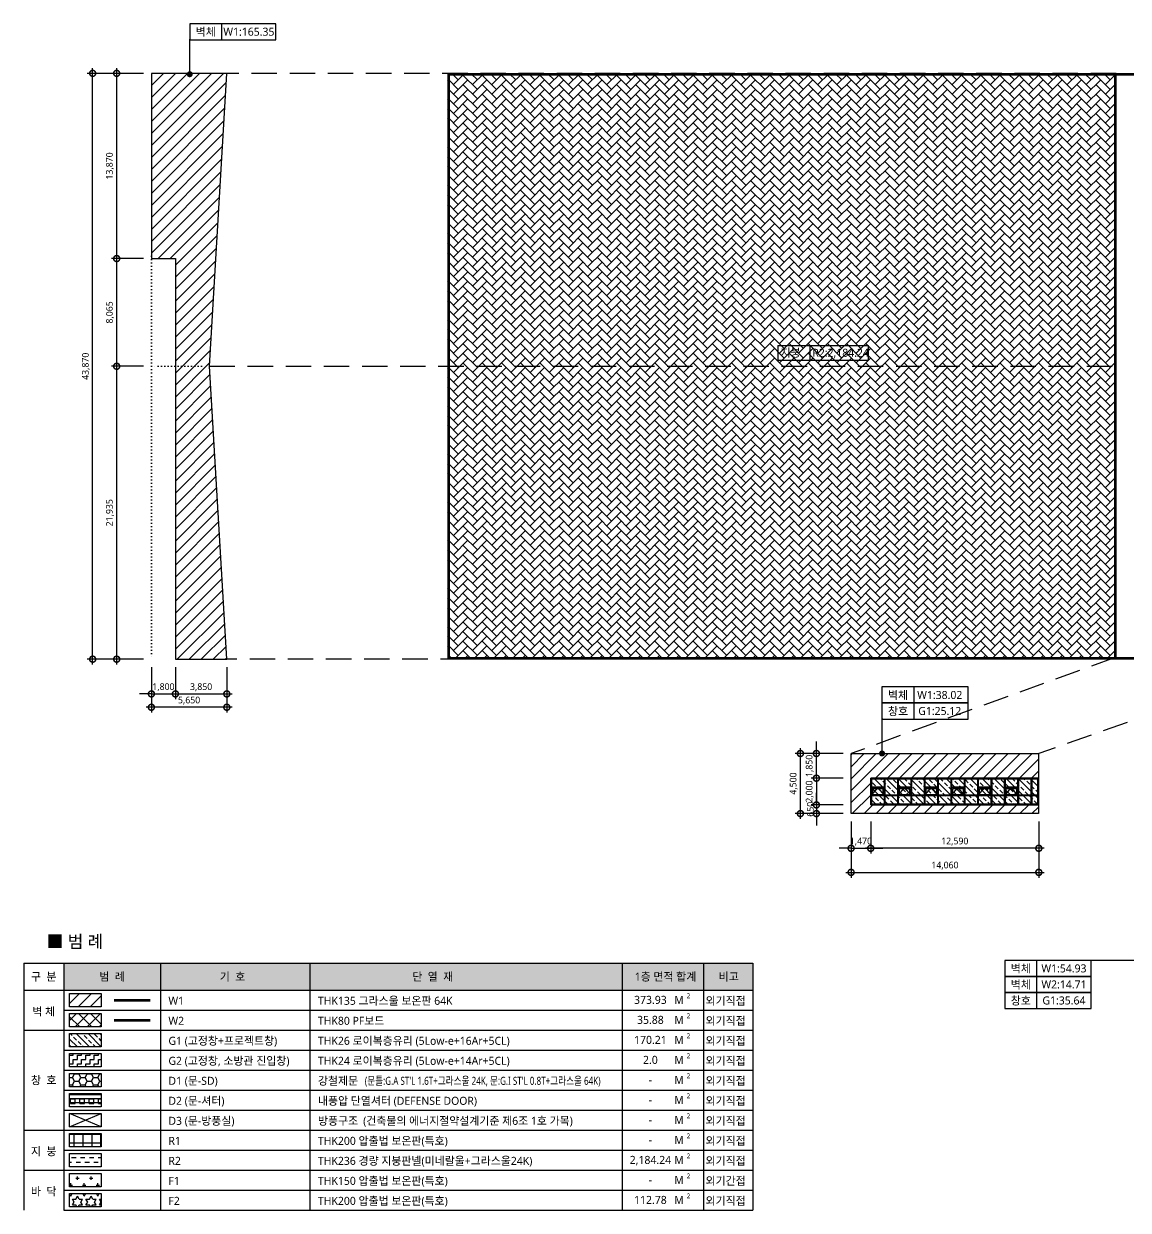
# Model space of a CAD drawing. Header units: millimetres. Extents: x 9300 to 665690, y 4200 to 114736.
# Drawn here: x 177500 to 260251, y 4200 to 93050 of the extents above; entities that cross this region are included whole.
import ezdxf
from ezdxf.enums import TextEntityAlignment as Align

# ---------------------------------------------------------------- set-up
doc = ezdxf.new("R2010")
doc.units = ezdxf.units.MM
doc.header["$LTSCALE"] = 200
for name, pattern in [('CEN-GAUN', [32.2, 30, -1, 0.2, -1]), ('DOT-GAUN', [1.25, 0, -1.25]), ('HIDDEN', [0.375, 0.25, -0.125]), ('HIDDEN2', [4.7625, 3.175, -1.5875]), ('PHANTOM2', [1.25, 0.625, -0.125, 0.125, -0.125, 0.125, -0.125]), ('XR-PLAN$0$DASHED2', [0.375, 0.25, -0.125])]:
    doc.linetypes.add(name, pattern=pattern)
doc.layers.get('DEFPOINTS').update_dxf_attribs({"color": 137})
for name, color, linetype in [('253', 253, 'Continuous'), ('CEN-ETC', 1, 'DOT-GAUN'), ('DIM-INT', 7, 'Continuous'), ('ELE4', 4, 'Continuous'), ('ETC-보조선', 7, 'Continuous'), ('HAT', 8, 'Continuous'), ('SYM-LEAD', 6, 'Continuous'), ('TABLE', 3, 'Continuous'), ('TABLE2', 6, 'Continuous'), ('TEXT', 3, 'Continuous'), ('TEXT-NOTE', 6, 'Continuous'), ('WIN', 6, 'Continuous'), ('WIN-OPEN-LINE', 1, 'CEN-GAUN'), ('방화구획(기존 가운건축 계획)', 243, 'Continuous')]:
    doc.layers.add(name, color=color, linetype=linetype)
doc.styles.add('$0$스타일1', font='malgun.ttf')
doc.styles.add('스타일1', font='malgun.ttf')
doc.dimstyles.new('CJA', dxfattribs={"dimscale": 300, "dimtxt": 2.7, "dimasz": 1, "dimexe": 2, "dimexo": 3, "dimgap": 1, "dimtad": 1, "dimdec": 0, "dimzin": 1, "dimdsep": 46, "dimlunit": 6, "dimtxsty": '$0$스타일1', "dimblk": 'CJDOT', "dimcen": 0.09, "dimdle": 1, "dimclrd": 256, "dimclre": 256, "dimclrt": 3, "dimadec": 0, "dimazin": 0, "dimtfac": 1, "dimtdec": 0, "dimtix": 1, "dimtmove": 2, "dimatfit": 3, "dimldrblk": 'CJDOT', "dimfxl": 1, "dimtolj": 1, "dimtzin": 1, "dimarcsym": 0})
doc.dimstyles.new('DIM-QD 1', dxfattribs={"dimtxt": 3, "dimasz": 1.5, "dimexe": 1, "dimexo": 0, "dimgap": 1, "dimtad": 1, "dimdec": 3, "dimdsep": 46, "dimlunit": 6, "dimtxsty": '$0$스타일1', "dimblk1": 'ARCHTICK', "dimblk2": 'ARCHTICK', "dimsah": 1, "dimcen": 0, "dimclrd": 256, "dimclre": 256, "dimclrt": 3, "dimazin": 2, "dimtfac": 1, "dimtdec": 3, "dimtix": 1, "dimtmove": 2, "dimatfit": 3, "dimldrblk": 'ARCHTICK', "dimfxl": 1, "dimtolj": 1, "dimtzin": 0, "dimarcsym": 0})

# ---------------------------------------------------------------- blocks, each defined once
blk = doc.blocks.new('_DotSmall')
at = {"color": 0, "linetype": 'ByBlock', "const_width": 0.5}
blk.add_lwpolyline([(-0.0625, 0, 1), (0.0625, 0, 1)], format="xyb", close=True, dxfattribs=at)
blk = doc.blocks.new('*D37')
at = {"layer": 'DEFPOINTS', "color": 0, "transparency": 16777216}
for p in [(236886, 33904), (239486, 34554), (239486, 33904)]:
    blk.add_point(p, dxfattribs=at)
at = {"layer": 'DIM-INT', "color": 7, "lineweight": -2, "transparency": 16777216}
for p, q in [((236886, 34554), (236886, 35454)), ((238886, 34554), (236486, 34554)), ((238886, 33904), (236486, 33904)), ((236886, 34554), (236886, 33904)), ((236886, 33904), (236886, 33004))]:
    blk.add_line(p, q, dxfattribs=at)
at = {"layer": 'DIM-INT', "color": 7, "lineweight": -2, "transparency": 16777216, "xscale": 900, "yscale": 900, "zscale": 900}
for p, rotation in [((236886, 34554), 270), ((236886, 33904), 90)]:
    blk.add_blockref('_DotSmall', p, dxfattribs=dict(at, rotation=rotation))
at = {"layer": 'DIM-INT', "color": 3, "transparency": 16777216, "insert": (236428, 34229), "char_height": 500, "attachment_point": 5, "rotation": 90, "style": '스타일1'}
blk.add_mtext('\\A1;650', dxfattribs=at)
blk = doc.blocks.new('CJDOT')
blk.add_line((-2, 0), (2, 0))
at = {"const_width": 0.5}
blk.add_lwpolyline([(-0.25, 0, 1), (0.25, 0, 1)], format="xyb", close=True, dxfattribs=at)
blk = doc.blocks.new('*D38')
at = {"layer": 'DEFPOINTS', "color": 0, "transparency": 16777216}
for p in [(239486, 33904), (253547, 33904), (253547, 29504)]:
    blk.add_point(p, dxfattribs=at)
at = {"layer": 'DIM-INT', "color": 7, "lineweight": -2, "transparency": 16777216}
for p, q in [((239486, 33304), (239486, 29104)), ((253547, 33304), (253547, 29104)), ((239086, 29504), (253947, 29504))]:
    blk.add_line(p, q, dxfattribs=at)
at = {"layer": 'DIM-INT', "color": 7, "lineweight": -2, "transparency": 16777216, "xscale": 900, "yscale": 900, "zscale": 900, "rotation": 180}
blk.add_blockref('_DotSmall', (239486, 29504), dxfattribs=at)
at = {"layer": 'DIM-INT', "color": 7, "lineweight": -2, "transparency": 16777216, "xscale": 900, "yscale": 900, "zscale": 900}
blk.add_blockref('_DotSmall', (253547, 29504), dxfattribs=at)
at = {"layer": 'DIM-INT', "color": 3, "transparency": 16777216, "insert": (246517, 30006), "char_height": 500, "attachment_point": 5, "style": '스타일1'}
blk.add_mtext('\\A1;14,060', dxfattribs=at)
blk = doc.blocks.new('*D39')
at = {"layer": 'DEFPOINTS', "color": 0, "transparency": 16777216}
for p in [(239486, 33904), (240956, 33904), (240956, 31304)]:
    blk.add_point(p, dxfattribs=at)
at = {"layer": 'DIM-INT', "color": 7, "lineweight": -2, "transparency": 16777216}
for p, q in [((239486, 33304), (239486, 30904)), ((240956, 33304), (240956, 30904)), ((239486, 31304), (238586, 31304)), ((239486, 31304), (240956, 31304)), ((240956, 31304), (241856, 31304))]:
    blk.add_line(p, q, dxfattribs=at)
at = {"layer": 'DIM-INT', "color": 7, "lineweight": -2, "transparency": 16777216, "xscale": 900, "yscale": 900, "zscale": 900}
blk.add_blockref('_DotSmall', (239486, 31304), dxfattribs=at)
at = {"layer": 'DIM-INT', "color": 7, "lineweight": -2, "transparency": 16777216, "xscale": 900, "yscale": 900, "zscale": 900, "rotation": 180}
blk.add_blockref('_DotSmall', (240956, 31304), dxfattribs=at)
at = {"layer": 'DIM-INT', "color": 3, "transparency": 16777216, "insert": (240221, 31806), "char_height": 500, "attachment_point": 5, "style": '스타일1'}
blk.add_mtext('\\A1;1,470', dxfattribs=at)
blk = doc.blocks.new('*D40')
at = {"layer": 'DEFPOINTS', "color": 0, "transparency": 16777216}
for p in [(240956, 33904), (253547, 33904), (240956, 31304)]:
    blk.add_point(p, dxfattribs=at)
at = {"layer": 'DIM-INT', "color": 7, "lineweight": -2, "transparency": 16777216}
for p, q in [((240956, 33304), (240956, 30904)), ((253547, 33304), (253547, 30904)), ((253947, 31304), (240556, 31304))]:
    blk.add_line(p, q, dxfattribs=at)
at = {"layer": 'DIM-INT', "color": 7, "lineweight": -2, "transparency": 16777216, "xscale": 900, "yscale": 900, "zscale": 900, "rotation": 180}
blk.add_blockref('_DotSmall', (240956, 31304), dxfattribs=at)
at = {"layer": 'DIM-INT', "color": 7, "lineweight": -2, "transparency": 16777216, "xscale": 900, "yscale": 900, "zscale": 900}
blk.add_blockref('_DotSmall', (253547, 31304), dxfattribs=at)
at = {"layer": 'DIM-INT', "color": 3, "transparency": 16777216, "insert": (247252, 31806), "char_height": 500, "attachment_point": 5, "style": '스타일1'}
blk.add_mtext('\\A1;12,590', dxfattribs=at)
blk = doc.blocks.new('_ARCHTICK')
at = {"color": 0, "linetype": 'ByBlock', "const_width": 0.15}
blk.add_lwpolyline([(-0.5, -0.5), (0.5, 0.5)], dxfattribs=at)
blk = doc.blocks.new('SECTION ROOM NAME')
at = {"layer": 'TEXT-NOTE', "color": 6}
for p, q in [((-261, 0), (1769, 0)), ((1769, 0), (1769, -600)), ((1769, -600), (-261, -600))]:
    blk.add_line(p, q, dxfattribs=at)
blk.add_lwpolyline([(-1461, 0), (-261, 0), (-261, -600), (-1461, -600)], close=True, dxfattribs=at)
at = {"layer": 'TEXT-NOTE', "color": 3, "style": '스타일1'}
for tag, p in [('101', (-908, -298)), ('실명', (754, -341))]:
    blk.add_attdef(tag, text='', height=300, dxfattribs=at).set_placement(p, align=Align.MIDDLE)
blk = doc.blocks.new('*D42')
at = {"layer": 'DEFPOINTS', "color": 0, "transparency": 16777216}
for p in [(182665, 89335), (187065, 89335), (187065, 45465)]:
    blk.add_point(p, dxfattribs=at)
at = {"layer": 'DIM-INT', "color": 7, "lineweight": -2, "transparency": 16777216}
for p, q in [((186465, 89335), (182265, 89335)), ((182665, 45065), (182665, 89735)), ((186465, 45465), (182265, 45465))]:
    blk.add_line(p, q, dxfattribs=at)
at = {"layer": 'DIM-INT', "color": 7, "lineweight": -2, "transparency": 16777216, "xscale": 900, "yscale": 900, "zscale": 900}
for p, rotation in [((182665, 89335), 90), ((182665, 45465), 270)]:
    blk.add_blockref('_DotSmall', p, dxfattribs=dict(at, rotation=rotation))
at = {"layer": 'DIM-INT', "color": 3, "transparency": 16777216, "insert": (182164, 67400), "char_height": 500, "attachment_point": 5, "rotation": 90, "style": '스타일1'}
blk.add_mtext('\\A1;43,870', dxfattribs=at)
blk = doc.blocks.new('*D43')
at = {"layer": 'DEFPOINTS', "color": 0, "transparency": 16777216}
for p in [(184465, 89335), (187065, 89335), (187065, 75465)]:
    blk.add_point(p, dxfattribs=at)
at = {"layer": 'DIM-INT', "color": 7, "lineweight": -2, "transparency": 16777216}
for p, q in [((186465, 89335), (184065, 89335)), ((184465, 75065), (184465, 89735)), ((186465, 75465), (184065, 75465))]:
    blk.add_line(p, q, dxfattribs=at)
at = {"layer": 'DIM-INT', "color": 7, "lineweight": -2, "transparency": 16777216, "xscale": 900, "yscale": 900, "zscale": 900}
for p, rotation in [((184465, 89335), 90), ((184465, 75465), 270)]:
    blk.add_blockref('_DotSmall', p, dxfattribs=dict(at, rotation=rotation))
at = {"layer": 'DIM-INT', "color": 3, "transparency": 16777216, "insert": (183963, 82400), "char_height": 500, "attachment_point": 5, "rotation": 90, "style": '스타일1'}
blk.add_mtext('\\A1;13,870', dxfattribs=at)
blk = doc.blocks.new('*D44')
at = {"layer": 'DEFPOINTS', "color": 0, "transparency": 16777216}
for p in [(184465, 67400), (187065, 67400), (187065, 45465)]:
    blk.add_point(p, dxfattribs=at)
at = {"layer": 'DIM-INT', "color": 7, "lineweight": -2, "transparency": 16777216}
for p, q in [((184465, 45065), (184465, 67800)), ((186465, 67400), (184065, 67400)), ((186465, 45465), (184065, 45465))]:
    blk.add_line(p, q, dxfattribs=at)
at = {"layer": 'DIM-INT', "color": 7, "lineweight": -2, "transparency": 16777216, "xscale": 900, "yscale": 900, "zscale": 900}
for p, rotation in [((184465, 67400), 90), ((184465, 45465), 270)]:
    blk.add_blockref('_DotSmall', p, dxfattribs=dict(at, rotation=rotation))
at = {"layer": 'DIM-INT', "color": 3, "transparency": 16777216, "insert": (183963, 56432), "char_height": 500, "attachment_point": 5, "rotation": 90, "style": '스타일1'}
blk.add_mtext('\\A1;21,935', dxfattribs=at)
blk = doc.blocks.new('*D45')
at = {"layer": 'DEFPOINTS', "color": 0, "transparency": 16777216}
for p in [(187065, 45465), (192715, 45465), (187065, 41865)]:
    blk.add_point(p, dxfattribs=at)
at = {"layer": 'DIM-INT', "color": 7, "lineweight": -2, "transparency": 16777216}
for p, q in [((187065, 44865), (187065, 41465)), ((192715, 44865), (192715, 41465)), ((193115, 41865), (186665, 41865))]:
    blk.add_line(p, q, dxfattribs=at)
at = {"layer": 'DIM-INT', "color": 7, "lineweight": -2, "transparency": 16777216, "xscale": 900, "yscale": 900, "zscale": 900, "rotation": 180}
blk.add_blockref('_DotSmall', (187065, 41865), dxfattribs=at)
at = {"layer": 'DIM-INT', "color": 7, "lineweight": -2, "transparency": 16777216, "xscale": 900, "yscale": 900, "zscale": 900}
blk.add_blockref('_DotSmall', (192715, 41865), dxfattribs=at)
at = {"layer": 'DIM-INT', "color": 3, "transparency": 16777216, "insert": (189890, 42365), "char_height": 500, "attachment_point": 5, "style": '스타일1'}
blk.add_mtext('\\A1;5,650', dxfattribs=at)
blk = doc.blocks.new('*D46')
at = {"layer": 'DEFPOINTS', "color": 0, "transparency": 16777216}
for p in [(188865, 45465), (192715, 45465), (192715, 42865)]:
    blk.add_point(p, dxfattribs=at)
at = {"layer": 'DIM-INT', "color": 7, "lineweight": -2, "transparency": 16777216}
for p, q in [((188865, 44865), (188865, 42465)), ((192715, 44865), (192715, 42465)), ((188465, 42865), (193115, 42865))]:
    blk.add_line(p, q, dxfattribs=at)
at = {"layer": 'DIM-INT', "color": 7, "lineweight": -2, "transparency": 16777216, "xscale": 900, "yscale": 900, "zscale": 900, "rotation": 180}
blk.add_blockref('_DotSmall', (188865, 42865), dxfattribs=at)
at = {"layer": 'DIM-INT', "color": 7, "lineweight": -2, "transparency": 16777216, "xscale": 900, "yscale": 900, "zscale": 900}
blk.add_blockref('_DotSmall', (192715, 42865), dxfattribs=at)
at = {"layer": 'DIM-INT', "color": 3, "transparency": 16777216, "insert": (190790, 43365), "char_height": 500, "attachment_point": 5, "style": '스타일1'}
blk.add_mtext('\\A1;3,850', dxfattribs=at)
blk = doc.blocks.new('*D47')
at = {"layer": 'DEFPOINTS', "color": 0, "transparency": 16777216}
for p in [(184465, 75465), (187065, 75465), (187065, 67400)]:
    blk.add_point(p, dxfattribs=at)
at = {"layer": 'DIM-INT', "color": 7, "lineweight": -2, "transparency": 16777216}
for p, q in [((184465, 67000), (184465, 75865)), ((186465, 75465), (184065, 75465)), ((186465, 67400), (184065, 67400))]:
    blk.add_line(p, q, dxfattribs=at)
at = {"layer": 'DIM-INT', "color": 7, "lineweight": -2, "transparency": 16777216, "xscale": 900, "yscale": 900, "zscale": 900}
for p, rotation in [((184465, 75465), 90), ((184465, 67400), 270)]:
    blk.add_blockref('_DotSmall', p, dxfattribs=dict(at, rotation=rotation))
at = {"layer": 'DIM-INT', "color": 3, "transparency": 16777216, "insert": (183964, 71432), "char_height": 500, "attachment_point": 5, "rotation": 90, "style": '스타일1'}
blk.add_mtext('\\A1;8,065', dxfattribs=at)
blk = doc.blocks.new('*D48')
at = {"layer": 'DEFPOINTS', "color": 0, "transparency": 16777216}
for p in [(187065, 45465), (188865, 45465), (188865, 42865)]:
    blk.add_point(p, dxfattribs=at)
at = {"layer": 'DIM-INT', "color": 7, "lineweight": -2, "transparency": 16777216}
for p, q in [((187065, 44865), (187065, 42465)), ((188865, 44865), (188865, 42465)), ((187065, 42865), (186165, 42865)), ((187065, 42865), (188865, 42865)), ((188865, 42865), (189765, 42865))]:
    blk.add_line(p, q, dxfattribs=at)
at = {"layer": 'DIM-INT', "color": 7, "lineweight": -2, "transparency": 16777216, "xscale": 900, "yscale": 900, "zscale": 900}
blk.add_blockref('_DotSmall', (187065, 42865), dxfattribs=at)
at = {"layer": 'DIM-INT', "color": 7, "lineweight": -2, "transparency": 16777216, "xscale": 900, "yscale": 900, "zscale": 900, "rotation": 180}
blk.add_blockref('_DotSmall', (188865, 42865), dxfattribs=at)
at = {"layer": 'DIM-INT', "color": 3, "transparency": 16777216, "insert": (187965, 43367), "char_height": 500, "attachment_point": 5, "style": '스타일1'}
blk.add_mtext('\\A1;1,800', dxfattribs=at)
blk = doc.blocks.new('에너지3')
at = {"layer": 'TEXT-NOTE', "color": 6}
for p, q in [((-5100, 0), (5100, 0)), ((-5100, 0), (-5100, -1650)), ((-1500, 0), (-1500, -1650)), ((5100, -1650), (5100, 0)), ((-5100, -1650), (5100, -1650))]:
    blk.add_line(p, q, dxfattribs=at)
at = {"layer": 'TEXT-NOTE', "color": 3, "style": '스타일1'}
for tag, p in [('바닥', (-4800, -824)), ('F1:', (-1221, -824)), ('000.00', (1147, -824))]:
    blk.add_attdef(tag, text='', height=900, dxfattribs=at).set_placement(p, align=Align.MIDDLE_LEFT)
blk = doc.blocks.new('*D62')
at = {"layer": 'DEFPOINTS', "color": 0, "transparency": 16777216}
for p in [(239486, 36554), (236886, 34554), (239486, 34554)]:
    blk.add_point(p, dxfattribs=at)
at = {"layer": 'DIM-INT', "color": 7, "lineweight": -2, "transparency": 16777216}
for p, q in [((236886, 36554), (236886, 37454)), ((238886, 36554), (236486, 36554)), ((236886, 36554), (236886, 34554)), ((238886, 34554), (236486, 34554)), ((236886, 34554), (236886, 33654))]:
    blk.add_line(p, q, dxfattribs=at)
at = {"layer": 'DIM-INT', "color": 7, "lineweight": -2, "transparency": 16777216, "xscale": 900, "yscale": 900, "zscale": 900}
for p, rotation in [((236886, 36554), 270), ((236886, 34554), 90)]:
    blk.add_blockref('_DotSmall', p, dxfattribs=dict(at, rotation=rotation))
at = {"layer": 'DIM-INT', "color": 3, "transparency": 16777216, "insert": (236386, 35554), "char_height": 500, "attachment_point": 5, "rotation": 90, "style": '스타일1'}
blk.add_mtext('\\A1;2,000', dxfattribs=at)
blk = doc.blocks.new('범례')
at = {"layer": '253'}
blk.add_hatch(color=256, dxfattribs=at).paths.add_polyline_path([(2996, 18502), (2996, 16480), (54629, 16480), (54629, 18502)])
at = {"layer": 'HAT'}
h = blk.add_hatch(dxfattribs=at)
h.set_pattern_fill('ANSI31', color=251, scale=200)
h.set_pattern_definition([(45, (-32651.7, -23269.1), (-449.013, 449.013), [])])
h.paths.add_polyline_path([(5801, 16230), (5801, 15232), (3437, 15232), (3437, 16230)])
h = blk.add_hatch(dxfattribs=at)
h.set_pattern_fill('ANSI37', color=251, scale=200)
h.set_pattern_definition([(45, (-9300, -5698.2), (-449.013, 449.013), []), (135, (-9300, -5698.2), (-449.013, -449.013), [])])
h.paths.add_polyline_path([(5801, 14732), (5801, 13733), (3437, 13733), (3437, 14732)])
h = blk.add_hatch(dxfattribs=at)
h.set_pattern_fill('BRASS,_O', color=256, scale=100, angle=135)
h.set_pattern_definition([(135, (63259.64, 58361.6), (-449.013, -449.013), []), (135, (63035.14, 58137.1), (-449.013, -449.013), [317.5, -158.75])])
h.paths.add_polyline_path([(5801, 13234), (5801, 12235), (3437, 12235), (3437, 13234)])
h = blk.add_hatch(dxfattribs=at)
h.set_pattern_fill('ZIGZAG', color=256, scale=100)
h.set_pattern_definition([(0, (-9300, -4200), (317.5, 317.5), [317.5, -317.5]), (90, (-8982.5, -4200), (-317.5, 317.5), [317.5, -317.5])])
h.paths.add_polyline_path([(5801, 11736), (5801, 10737), (3437, 10737), (3437, 11736)])
h = blk.add_hatch(dxfattribs=at)
h.set_pattern_fill('HONEY', color=256, scale=100, double=1)
h.set_pattern_definition([(0, (4619.4, 9738.2), (476.25, 274.963), [317.5, -635]), (120, (4619.4, 9738.2), (-476.25, 274.963), [317.5, -635]), (60, (4619.4, 9738.2), (6e-05, 549.926), [-635, 317.5])])
h.paths.add_polyline_path([(5801, 10238), (5801, 9239), (3437, 9239), (3437, 10238)])
h = blk.add_hatch(dxfattribs=at)
h.set_pattern_fill('_USER', color=256, scale=300, pattern_type=0)
h.set_pattern_definition([(0, (278183.82, -167739.34), (0, 300), [])])
h.paths.add_polyline_path([(5801, 8739), (5801, 7741), (3437, 7741), (3437, 8739)])
h = blk.add_hatch(dxfattribs=at)
h.set_pattern_fill('SQUARE', color=256, scale=110)
h.set_pattern_definition([(0, (255048.02, -119832.77), (0, 349.25), [349.25, -349.25]), (90, (255048.02, -119832.77), (-349.25, 2e-14), [349.25, -349.25])])
h.paths.add_polyline_path([(5801, 8739), (5801, 7741), (3437, 7741), (3437, 8739)])
h = blk.add_hatch(dxfattribs=at)
h.set_pattern_fill('_USER', color=256, scale=666.666667, double=1, pattern_type=0)
h.set_pattern_definition([(0, (4619.4, 5243.64), (0, 666.67), []), (90, (4619.4, 5243.64), (-666.67, 4e-14), [])])
h.paths.add_polyline_path([(5801, 5743), (5801, 4744), (3437, 4744), (3437, 5743)])
h = blk.add_hatch(dxfattribs=at)
h.set_pattern_fill('DASH', color=256, scale=2666.666667, double=1)
h.set_pattern_definition([(0, (6417.83, 4808.57), (333.333, 333.333), [333.333, -333.333])])
h.paths.add_polyline_path([(5801, 4245), (5801, 3246), (3437, 3246), (3437, 4245)])
h = blk.add_hatch(dxfattribs=at)
h.set_pattern_fill('CROSS,_O', color=256, scale=80)
h.set_pattern_definition([(0, (17316.5, -33532.8), (508, 508), [254, -762]), (90, (17443.5, -33659.8), (-508, 508), [254, -762])])
h.paths.add_polyline_path([(5801, 2747), (5801, 1748), (3437, 1748), (3437, 2747)])
h = blk.add_hatch(dxfattribs=at)
h.set_pattern_fill('STARS', color=256, scale=80)
h.set_pattern_definition([(0, (-177500, -4200), (0, 439.9409), [254, -254]), (60, (-177500, -4200), (-381, 219.9705), [254, -254]), (120, (-177373, -3980.03), (-381, -219.9705), [254, -254])])
h.paths.add_polyline_path([(5801, 1248), (5801, 250), (3437, 250), (3437, 1248)])
at = {"layer": 'ELE4', "color": 2, "ltscale": 1.2}
for points in [[(5801, 16230), (5801, 15232), (3437, 15232), (3437, 16230)], [(5801, 13234), (5801, 12235), (3437, 12235), (3437, 13234)], [(5801, 11736), (5801, 10737), (3437, 10737), (3437, 11736)], [(5801, 10238), (5801, 9239), (3437, 9239), (3437, 10238)], [(5801, 8739), (5801, 7741), (3437, 7741), (3437, 8739)], [(5801, 8739), (5801, 7741), (3437, 7741), (3437, 8739)], [(5801, 7241), (5801, 6242), (3437, 6242), (3437, 7241)], [(5801, 5743), (5801, 4744), (3437, 4744), (3437, 5743)], [(5801, 4245), (5801, 3246), (3437, 3246), (3437, 4245)]]:
    blk.add_lwpolyline(points, close=True, dxfattribs=at)
at = {"layer": 'ELE4', "color": 4, "ltscale": 1.2}
blk.add_lwpolyline([(5801, 14732), (5801, 13733), (3437, 13733), (3437, 14732)], close=True, dxfattribs=at)
at = {"layer": 'ELE4', "ltscale": 1.2}
for points in [[(5801, 2747), (5801, 1748), (3437, 1748), (3437, 2747)], [(5801, 1248), (5801, 250), (3437, 250), (3437, 1248)]]:
    blk.add_lwpolyline(points, close=True, dxfattribs=at)
at = {"layer": 'HAT', "color": 5}
for points in [[(3437, 6242), (5801, 7241)], [(5801, 6242), (3437, 7241)]]:
    blk.add_lwpolyline(points, dxfattribs=at)
at = {"layer": 'TABLE'}
for p, q in [((0, 18502), (0, 0)), ((0, 18502), (54629, 18502)), ((2996, 18502), (2996, 0)), ((10242, 18502), (10242, 0)), ((21444, 18502), (21444, 0)), ((44844, 18502), (44844, 0)), ((50938, 18502), (50938, 0)), ((54629, 18502), (54629, 0)), ((0, 16480), (54629, 16480)), ((0, 13484), (54629, 13484)), ((50938, 11011), (50938, 0)), ((0, 5993), (54629, 5993)), ((0, 2996), (54629, 2996))]:
    blk.add_line(p, q, dxfattribs=at)
at = {"layer": 'TABLE2'}
for p, q in [((2996, 14982), (54629, 14982)), ((2996, 11985), (54629, 11985)), ((2996, 10487), (54629, 10487)), ((2996, 8989), (54629, 8989)), ((2996, 7491), (54629, 7491)), ((2996, 5993), (49629, 5993)), ((2996, 4495), (54629, 4495)), ((2996, 1498), (54629, 1498)), ((2996, 0), (54629, 0))]:
    blk.add_line(p, q, dxfattribs=at)
at = {"layer": '방화구획(기존 가운건축 계획)', "color": 2, "linetype": 'PHANTOM2', "ltscale": 6, "const_width": 200}
blk.add_lwpolyline([(9480, 15731), (6758, 15731)], dxfattribs=at)
at = {"layer": '방화구획(기존 가운건축 계획)', "color": 4, "linetype": 'XR-PLAN$0$DASHED2', "ltscale": 6, "const_width": 200}
blk.add_lwpolyline([(9480, 14233), (6758, 14233)], dxfattribs=at)
at = {"layer": 'TEXT', "color": 3, "style": '스타일1'}
blk.add_text('■ 범 례', height=933.3, dxfattribs=at).set_placement((1706, 19658))
at = {"layer": 'TEXT', "style": '스타일1'}
for s, p in [('구  분', (1498, 17491)), ('범  례', (6619, 17491)), ('기  호', (15643, 17491)), ('단  열  재', (30644, 17491)), ('1층 면적 합계', (48081, 17491)), ('비고', (52820, 17491)), ('벽 체', (1498, 14880)), ('창  호', (1498, 9738)), ('지  붕', (1498, 4409)), ('바  닥', (1498, 1411))]:
    blk.add_text(s, height=599.3, dxfattribs=at).set_placement(p, align=Align.MIDDLE_CENTER)
for s, height, p in [('THK135 그라스울 보온판 64K', 599.27, (22044, 15387)), ('M', 600, (48739, 15449)), ('2', 360, (49665, 15879)), ('외기직접', 599.3, (51079, 15387)), ('W1', 599.3, (10842, 15387)), ('W2', 599.3, (10842, 13888)), ('THK80 PF보드', 599.3, (22044, 13888)), ('M', 600, (48739, 13951)), ('2', 360, (49665, 14381)), ('외기직접', 599.3, (51079, 13888)), ('G1 (고정창+프로젝트창)', 599.27, (10842, 12390)), ('THK26 로이복층유리 (5Low-e+16Ar+5CL)', 599.27, (22044, 12390)), ('M', 600, (48739, 12453)), ('M', 600, (48739, 12453)), ('2', 360, (49665, 12882)), ('2', 360, (49665, 12882)), ('외기직접', 599.3, (51079, 12390)), ('G2 (고정창, 소방관 진입창)', 599.27, (10842, 10892)), ('THK24 로이복층유리 (5Low-e+14Ar+5CL)', 599.27, (22044, 10892)), ('M', 600, (48739, 10954)), ('2', 360, (49665, 11384)), ('외기직접', 599.3, (51079, 10892)), ('D1 (문-SD)', 599.3, (10842, 9394)), ('강철제문', 599.3, (22044, 9394)), ('M', 600, (48739, 9456)), ('2', 360, (49665, 9886)), ('외기직접', 599.3, (51079, 9394)), ('D2 (문-셔터)', 599.3, (10842, 7896)), ('내풍압 단열셔터 (DEFENSE DOOR)', 599.27, (22044, 7896)), ('M', 600, (48739, 7958)), ('2', 360, (49665, 8388)), ('외기직접', 599.3, (51079, 7896)), ('2', 360, (49665, 6890)), ('D3 (문-방풍실)', 599.3, (10842, 6398)), ('방풍구조', 599.3, (22044, 6398)), ('(건축물의 에너지절약설계기준 제6조 1호 가목)', 599.27, (25428, 6398)), ('M', 600, (48739, 6460)), ('외기직접', 599.3, (51079, 6398)), ('R1', 599.3, (10842, 4899)), ('THK200 압출법 보온판(특호)', 599.27, (22044, 4899)), ('M', 600, (48739, 4962)), ('2', 360, (49665, 5391)), ('외기직접', 599.3, (51079, 4899)), ('R2', 599.3, (10842, 3401)), ('THK236 경량 지붕판넬(미네랄울+그라스울24K)', 599.27, (22044, 3401)), ('M', 600, (48739, 3464)), ('2', 360, (49665, 3893)), ('외기직접', 599.3, (51079, 3401)), ('2', 360, (49665, 2395)), ('F1', 599.3, (10842, 1903)), ('THK150 압출법 보온판(특호)', 599.27, (22044, 1903)), ('M', 600, (48739, 1965)), ('F2', 599.3, (10842, 405)), ('THK200 압출법 보온판(특호)', 599.27, (22044, 405)), ('M', 600, (48739, 467)), ('2', 360, (49665, 897)), ('외기직접', 599.3, (51079, 405))]:
    blk.add_text(s, height=height, dxfattribs=at).set_placement(p)
at = {"layer": 'TEXT', "style": '스타일1', "width": 0.77}
blk.add_text("(문틀:G.A ST'L 1.6T+그라스울 24K, 문:G.I ST'L 0.8T+그라스울 64K)", height=599.27, dxfattribs=at).set_placement((25555, 9394))
at = {"layer": 'TEXT', "color": 4, "style": '스타일1'}
blk.add_text('외기간접', height=599.3, dxfattribs=at).set_placement((51079, 1903))
blk = doc.blocks.new('win44')
at = {"layer": 'WIN', "color": 6}
for p, q in [((0, 0), (-12560, 0)), ((-12560, 0), (-12560, -2000)), ((-11530, 0), (-11530, -1970)), ((-30, -30), (-12530, -30)), ((-12530, -30), (-12530, -1970)), ((-11530, -700), (-12530, -700)), ((-10530, -30), (-10530, -1970)), ((-9530, -700), (-10530, -700)), ((-9530, -30), (-9530, -1970)), ((-8530, -30), (-8530, -1970)), ((-7530, -700), (-8530, -700)), ((-7530, -30), (-7530, -1970)), ((-6530, -30), (-6530, -1970)), ((-5530, -700), (-6530, -700)), ((-5530, -30), (-5530, -1970)), ((-4530, -30), (-4530, -1970)), ((-3530, -700), (-4530, -700)), ((-3530, -30), (-3530, -1970)), ((-2530, -30), (-2530, -1970)), ((-1530, -700), (-2530, -700)), ((-1530, -30), (-1530, -1970)), ((-530, -30), (-530, -1970)), ((-30, -30), (-30, -1970)), ((0, 0), (0, -2000)), ((-30, -1300), (-12530, -1300)), ((0, -2000), (-12560, -2000)), ((-30, -1970), (-12530, -1970))]:
    blk.add_line(p, q, dxfattribs=at)
at = {"layer": 'WIN', "color": 251, "linetype": 'HIDDEN'}
for p, q in [((-12500, -30), (-12500, -1970)), ((-11560, -60), (-12500, -60)), ((-11560, -670), (-12500, -670)), ((-11560, -730), (-12500, -730)), ((-11560, -30), (-11560, -1970)), ((-11500, -30), (-11500, -1970)), ((-10560, -60), (-11500, -60)), ((-10560, -30), (-10560, -1970)), ((-10500, -30), (-10500, -1970)), ((-9560, -60), (-10500, -60)), ((-9560, -670), (-10500, -670)), ((-9560, -730), (-10500, -730)), ((-9560, -30), (-9560, -1970)), ((-9500, -30), (-9500, -1970)), ((-8560, -60), (-9500, -60)), ((-8560, -30), (-8560, -1970)), ((-8500, -30), (-8500, -1970)), ((-7560, -60), (-8500, -60)), ((-7560, -670), (-8500, -670)), ((-7560, -730), (-8500, -730)), ((-7560, -30), (-7560, -1970)), ((-7500, -30), (-7500, -1970)), ((-6560, -60), (-7500, -60)), ((-6560, -30), (-6560, -1970)), ((-6500, -30), (-6500, -1970)), ((-5560, -60), (-6500, -60)), ((-5560, -670), (-6500, -670)), ((-5560, -730), (-6500, -730)), ((-5560, -30), (-5560, -1970)), ((-5500, -30), (-5500, -1970)), ((-4560, -60), (-5500, -60)), ((-4560, -30), (-4560, -1970)), ((-4500, -30), (-4500, -1970)), ((-3560, -60), (-4500, -60)), ((-3560, -670), (-4500, -670)), ((-3560, -730), (-4500, -730)), ((-3560, -30), (-3560, -1970)), ((-3500, -30), (-3500, -1970)), ((-2560, -60), (-3500, -60)), ((-2560, -30), (-2560, -1970)), ((-2500, -30), (-2500, -1970)), ((-1560, -60), (-2500, -60)), ((-1560, -670), (-2500, -670)), ((-1560, -730), (-2500, -730)), ((-1560, -30), (-1560, -1970)), ((-1500, -30), (-1500, -1970)), ((-560, -60), (-1500, -60)), ((-560, -30), (-560, -1970)), ((-500, -30), (-500, -1970)), ((-60, -60), (-500, -60)), ((-60, -30), (-60, -1970)), ((-11560, -1270), (-12500, -1270)), ((-11560, -1330), (-12500, -1330)), ((-10560, -1270), (-11500, -1270)), ((-10560, -1330), (-11500, -1330)), ((-9560, -1270), (-10500, -1270)), ((-9560, -1330), (-10500, -1330)), ((-8560, -1270), (-9500, -1270)), ((-8560, -1330), (-9500, -1330)), ((-7560, -1270), (-8500, -1270)), ((-7560, -1330), (-8500, -1330)), ((-6560, -1270), (-7500, -1270)), ((-6560, -1330), (-7500, -1330)), ((-5560, -1270), (-6500, -1270)), ((-5560, -1330), (-6500, -1330)), ((-4560, -1270), (-5500, -1270)), ((-4560, -1330), (-5500, -1330)), ((-3560, -1270), (-4500, -1270)), ((-3560, -1330), (-4500, -1330)), ((-2560, -1270), (-3500, -1270)), ((-2560, -1270), (-3500, -1270)), ((-2560, -1330), (-3500, -1330)), ((-2560, -1330), (-3500, -1330)), ((-1560, -1270), (-2500, -1270)), ((-1560, -1330), (-2500, -1330)), ((-560, -1270), (-1500, -1270)), ((-560, -1330), (-1500, -1330)), ((-60, -1270), (-500, -1270)), ((-60, -1330), (-500, -1330)), ((-11560, -1940), (-12500, -1940)), ((-10560, -1940), (-11500, -1940)), ((-9560, -1940), (-10500, -1940)), ((-8560, -1940), (-9500, -1940)), ((-7560, -1940), (-8500, -1940)), ((-6560, -1940), (-7500, -1940)), ((-5560, -1940), (-6500, -1940)), ((-4560, -1940), (-5500, -1940)), ((-3560, -1940), (-4500, -1940)), ((-2560, -1940), (-3500, -1940)), ((-1560, -1940), (-2500, -1940)), ((-560, -1940), (-1500, -1940)), ((-60, -1940), (-500, -1940))]:
    blk.add_line(p, q, dxfattribs=at)
for points in [[(-11620, -790), (-12440, -790), (-12440, -1210), (-11620, -1210)], [(-9620, -790), (-10440, -790), (-10440, -1210), (-9620, -1210)], [(-7620, -790), (-8440, -790), (-8440, -1210), (-7620, -1210)], [(-5620, -790), (-6440, -790), (-6440, -1210), (-5620, -1210)], [(-3620, -790), (-4440, -790), (-4440, -1210), (-3620, -1210)], [(-1620, -790), (-2440, -790), (-2440, -1210), (-1620, -1210)]]:
    blk.add_lwpolyline(points, close=True, dxfattribs=at)
at = {"layer": 'WIN-OPEN-LINE'}
for points in [[(-12500, -1270), (-12030, -730), (-11560, -1270)], [(-10500, -1270), (-10030, -730), (-9560, -1270)], [(-8500, -1270), (-8030, -730), (-7560, -1270)], [(-6500, -1270), (-6030, -730), (-5560, -1270)], [(-4500, -1270), (-4030, -730), (-3560, -1270)], [(-2500, -1270), (-2030, -730), (-1560, -1270)]]:
    blk.add_lwpolyline(points, dxfattribs=at)
blk = doc.blocks.new('*D104')
at = {"layer": 'DEFPOINTS', "color": 0, "transparency": 16777216}
for p in [(236886, 38404), (239486, 38404), (239486, 36554)]:
    blk.add_point(p, dxfattribs=at)
at = {"layer": 'DIM-INT', "color": 7, "lineweight": -2, "transparency": 16777216}
for p, q in [((236886, 38404), (236886, 39304)), ((238886, 38404), (236486, 38404)), ((236886, 36554), (236886, 38404)), ((238886, 36554), (236486, 36554)), ((236886, 36554), (236886, 35654))]:
    blk.add_line(p, q, dxfattribs=at)
at = {"layer": 'DIM-INT', "color": 7, "lineweight": -2, "transparency": 16777216, "xscale": 900, "yscale": 900, "zscale": 900}
for p, rotation in [((236886, 38404), 270), ((236886, 36554), 90)]:
    blk.add_blockref('_DotSmall', p, dxfattribs=dict(at, rotation=rotation))
at = {"layer": 'DIM-INT', "color": 3, "transparency": 16777216, "insert": (236385, 37479), "char_height": 500, "attachment_point": 5, "rotation": 90, "style": '스타일1'}
blk.add_mtext('\\A1;1,850', dxfattribs=at)
blk = doc.blocks.new('*D105')
at = {"layer": 'DEFPOINTS', "color": 0, "transparency": 16777216}
for p in [(235686, 38404), (239486, 38404), (239486, 33904)]:
    blk.add_point(p, dxfattribs=at)
at = {"layer": 'DIM-INT', "color": 7, "lineweight": -2, "transparency": 16777216}
for p, q in [((238886, 38404), (235286, 38404)), ((235686, 33504), (235686, 38804)), ((238886, 33904), (235286, 33904))]:
    blk.add_line(p, q, dxfattribs=at)
at = {"layer": 'DIM-INT', "color": 7, "lineweight": -2, "transparency": 16777216, "xscale": 900, "yscale": 900, "zscale": 900}
for p, rotation in [((235686, 38404), 90), ((235686, 33904), 270)]:
    blk.add_blockref('_DotSmall', p, dxfattribs=dict(at, rotation=rotation))
at = {"layer": 'DIM-INT', "color": 3, "transparency": 16777216, "insert": (235186, 36154), "char_height": 500, "attachment_point": 5, "rotation": 90, "style": '스타일1'}
blk.add_mtext('\\A1;4,500', dxfattribs=at)

msp = doc.modelspace()

# ---------------------------------------------------------------- hatches: boundary and pattern name
at = {"layer": 'HAT'}
h = msp.add_hatch(dxfattribs=at)
h.set_pattern_fill('ANSI31', color=251, scale=200)
h.set_pattern_definition([(45, (-25546.1, -89157.9), (-449.0128, 449.0128), [])])
h.paths.add_polyline_path([(192714.6, 89335), (187064.6, 89335), (187064.6, 75465), (188864.6, 75465), (188864.6, 45465), (192714.6, 45465), (191414.6, 67400)])
h = msp.add_hatch(dxfattribs=at)
h.set_pattern_fill('AR-HBONE', color=256, scale=5, double=1)
h.set_pattern_definition([(45, (-168200, 3000), (0, 718.4205), [1524, -508]), (135, (-167840.8, 3359.2), (7e-14, 718.4205), [1524, -508])])
h.paths.add_polyline_path([(259200, 45465), (209265, 45465), (209265, 89335), (259200, 89335)])
h = msp.add_hatch(dxfattribs=at)
h.set_pattern_fill('ANSI31', color=251, scale=200)
h.set_pattern_definition([(45, (30190.44, 5929.76), (-449.0128, 449.0128), [])])
h.paths.add_polyline_path([(253516.5, 38404), (239486.5, 38404), (239486.5, 33904), (253516.5, 33904), (253516.5, 34554), (240956.5, 34554), (240956.5, 36554), (253516.5, 36554)])
h = msp.add_hatch(dxfattribs=at)
h.set_pattern_fill('BRASS,_O', color=256, scale=100, angle=135)
h.set_pattern_definition([(135, (52497.65, 6127.4), (-449.0128, -449.0128), []), (135, (52273.15, 5902.9), (-449.0128, -449.0128), [317.5, -158.75])])
h.paths.add_polyline_path([(253516.5, 36554), (240956.5, 36554), (240956.5, 34554), (253516.5, 34554)])

# ---------------------------------------------------------------- linework, layer by layer
at = {"layer": 'CEN-ETC', "linetype": 'DOT-GAUN'}
for p, q in [((187064.6, 75650), (187064.6, 45465)), ((190814.6, 67400), (187064.6, 67400))]:
    msp.add_line(p, q, dxfattribs=at)
at = {"layer": 'ELE4', "color": 2, "ltscale": 1.2}
for points in [[(192714.6, 89335), (187064.6, 89335), (187064.6, 75465), (188864.6, 75465), (188864.6, 45465), (192714.6, 45465), (191414.6, 67400), (192714.6, 89335)], [(253516.5, 38404), (253516.5, 36554), (240956.5, 36554), (240956.5, 34554), (253516.5, 34554), (253516.5, 33904), (239486.5, 33904), (239486.5, 38404), (253516.5, 38404)]]:
    msp.add_lwpolyline(points, dxfattribs=at)
msp.add_lwpolyline([(240956.5, 36554), (253516.5, 36554), (253516.5, 34554), (240956.5, 34554)], close=True, dxfattribs=at)
at = {"layer": 'ETC-보조선', "linetype": 'HIDDEN2', "ltscale": 3}
for p, q in [((259340, 89335), (192714.6, 89335)), ((191414.6, 67400), (259275, 67400)), ((259200, 45465), (192714.6, 45465)), ((259275, 45600), (239486.5, 38404)), ((273645, 45485), (253546.5, 38404))]:
    msp.add_line(p, q, dxfattribs=at)
at = {"layer": '방화구획(기존 가운건축 계획)', "color": 2, "linetype": 'PHANTOM2', "ltscale": 6, "const_width": 200}
for points in [[(277200, 45532.5), (281367.5, 45532.5), (281367.5, 89267.5), (209332.5, 89267.5), (209332.5, 45532.5), (273200, 45527.5)], [(259275, 89331.1), (259275, 45465)]]:
    msp.add_lwpolyline(points, dxfattribs=at)

# ---------------------------------------------------------------- block references
at = {"layer": 'ELE4'}
ref = msp.add_blockref('에너지3', (237394.9, 68960.6), dxfattribs=dict(at, xscale=0.6653810018296882, yscale=0.6653810018296882, zscale=0.6653810018296882))
ref.add_attrib('F1:', 'R2:2,184.24', dxfattribs={"layer": 'TEXT-NOTE', "color": 3, "height": 598.843, "style": '스타일1'}).set_placement((236582.4, 68412.1), align=Align.MIDDLE_LEFT)
ref.add_attrib('바닥', '지붕', dxfattribs={"layer": 'TEXT-NOTE', "color": 3, "height": 598.84, "style": '스타일1'}).set_placement((234201.1, 68412.1), align=Align.MIDDLE_LEFT)
at = {"layer": 'HAT'}
for name, p in [('win44', (253516.5, 36554)), ('범례', (177500, 4200))]:
    msp.add_blockref(name, p, dxfattribs=at)
at = {"layer": 'TEXT-NOTE'}
ref = msp.add_blockref('SECTION ROOM NAME', (192861, 91850.2), dxfattribs=dict(at, xscale=-2, yscale=2, zscale=2, rotation=180))
ref.add_attrib('101', '벽체', dxfattribs={"color": 3, "height": 600, "style": '스타일1'}).set_placement((191139.6, 92450.2), align=Align.MIDDLE)
ref.add_attrib('실명', 'W1:165.35', dxfattribs={"color": 3, "height": 600, "style": '스타일1'}).set_placement((194369, 92450.2), align=Align.MIDDLE)
ref = msp.add_blockref('SECTION ROOM NAME', (244721.8, 42186.6), dxfattribs=dict(at, xscale=-2, yscale=2, zscale=2, rotation=180))
ref.add_attrib('101', '벽체', dxfattribs={"color": 3, "height": 600, "style": '스타일1'}).set_placement((243000.4, 42786.6), align=Align.MIDDLE)
ref.add_attrib('실명', 'W1:38.02 ', dxfattribs={"color": 3, "height": 600, "style": '스타일1'}).set_placement((246229.9, 42786.6), align=Align.MIDDLE)
ref = msp.add_blockref('SECTION ROOM NAME', (244721.8, 40986.6), dxfattribs=dict(at, xscale=-2, yscale=2, zscale=2, rotation=180))
ref.add_attrib('101', '창호', dxfattribs={"color": 3, "height": 600, "style": '스타일1'}).set_placement((243000.4, 41586.6), align=Align.MIDDLE)
ref.add_attrib('실명', 'G1:25.12 ', dxfattribs={"color": 3, "height": 600, "style": '스타일1'}).set_placement((246229.9, 41586.6), align=Align.MIDDLE)
ref = msp.add_blockref('SECTION ROOM NAME', (253922.5, 21710.2), dxfattribs=dict(at, xscale=-2, yscale=2, zscale=2, rotation=180))
ref.add_attrib('101', '벽체', dxfattribs={"color": 3, "height": 600, "style": '스타일1'}).set_placement((252201.2, 22310.2), align=Align.MIDDLE)
ref.add_attrib('실명', 'W1:54.93', dxfattribs={"color": 3, "height": 600, "style": '스타일1'}).set_placement((255430.6, 22310.2), align=Align.MIDDLE)
ref = msp.add_blockref('SECTION ROOM NAME', (253922.5, 20510.2), dxfattribs=dict(at, xscale=-2, yscale=2, zscale=2, rotation=180))
ref.add_attrib('101', '벽체', dxfattribs={"color": 3, "height": 600, "style": '스타일1'}).set_placement((252201.2, 21110.2), align=Align.MIDDLE)
ref.add_attrib('실명', 'W2:14.71', dxfattribs={"color": 3, "height": 600, "style": '스타일1'}).set_placement((255430.6, 21110.2), align=Align.MIDDLE)
ref = msp.add_blockref('SECTION ROOM NAME', (253922.5, 19310.2), dxfattribs=dict(at, xscale=-2, yscale=2, zscale=2, rotation=180))
ref.add_attrib('101', '창호', dxfattribs={"color": 3, "height": 600, "style": '스타일1'}).set_placement((252201.2, 19910.2), align=Align.MIDDLE)
ref.add_attrib('실명', 'G1:35.64', dxfattribs={"color": 3, "height": 600, "style": '스타일1'}).set_placement((255430.6, 19910.2), align=Align.MIDDLE)

# ---------------------------------------------------------------- texts
at = {"layer": 'TEXT', "style": '스타일1'}
for s, p in [('373.93', (224450, 19956.9)), ('35.88', (224450, 18458.8)), ('170.21', (224450, 16960.6)), ('2.0', (224450, 15462.4)), ('-', (224450, 13964.2)), ('-', (224450, 12466)), ('-', (224450, 10967.8)), ('-', (224450, 9469.7)), ('2,184.24', (224450, 7971.5)), ('-', (224450, 6473.3)), ('112.78', (224450, 4975.1))]:
    msp.add_text(s, height=600, dxfattribs=at).set_placement(p, align=Align.MIDDLE_CENTER)

# ---------------------------------------------------------------- dimensions: what is measured, and where the dimension line sits
at = {"layer": 'DIM-INT'}
for base, p1, p2, angle, picture, middle in [((182664.6, 89335), (187064.6, 45465), (187064.6, 89335), 270, '*D42', (182164.3, 67400)), ((184464.6, 89335), (187064.6, 75465), (187064.6, 89335), 270, '*D43', (183963, 82400)), ((184464.6, 75465), (187064.6, 67400), (187064.6, 75465), 90, '*D47', (183964.3, 71432.5)), ((184464.6, 67400), (187064.6, 45465), (187064.6, 67400), 90, '*D44', (183963, 56432.5)), ((188864.6, 42865), (187064.6, 45465), (188864.6, 45465), 180, '*D48', (187964.6, 43366.6)), ((192714.6, 42865), (188864.6, 45465), (192714.6, 45465), 180, '*D46', (190789.6, 43365.3)), ((236886.5, 38404), (239486.5, 36554), (239486.5, 38404), 270, '*D104', (236384.9, 37479)), ((235686.5, 38404), (239486.5, 33904), (239486.5, 38404), 90, '*D105', (235186.2, 36154)), ((236886.5, 34554), (239486.5, 36554), (239486.5, 34554), 90, '*D62', (236386.2, 35554)), ((236886.5, 33904), (239486.5, 34554), (239486.5, 33904), 90, '*D37', (236428.2, 34229)), ((240956.5, 31304), (239486.5, 33904), (240956.5, 33904), 180, '*D39', (240221.5, 31805.6)), ((253546.5, 29504), (239486.5, 33904), (253546.5, 33904), 180, '*D38', (246516.5, 30005.6))]:
    dim = msp.add_linear_dim(base=base, p1=p1, p2=p2, angle=angle, dimstyle='CJA', override={"dimscale": 200, "dimtxt": 2.5, "dimasz": 4.5, "dimtxsty": '스타일1', "dimblk1": 'DotSmall', "dimblk2": 'DotSmall', "dimsah": 1, "dimdle": 2, "dimclrd": 7, "dimclre": 7}, dxfattribs=at)
    dim.commit()
    dim.dimension.update_dxf_attribs({"geometry": picture, "text_midpoint": middle})
for base, p1, p2, picture, middle in [((187064.6, 41865), (192714.6, 45465), (187064.6, 45465), '*D45', (189889.6, 42365.3)), ((240956.5, 31304), (253546.5, 33904), (240956.5, 33904), '*D40', (247251.5, 31805.6))]:
    dim = msp.add_linear_dim(base=base, p1=p1, p2=p2, dimstyle='CJA', override={"dimscale": 200, "dimtxt": 2.5, "dimasz": 4.5, "dimtxsty": '스타일1', "dimblk1": 'DotSmall', "dimblk2": 'DotSmall', "dimsah": 1, "dimdle": 2, "dimclrd": 7, "dimclre": 7}, dxfattribs=at)
    dim.commit()
    dim.dimension.update_dxf_attribs({"geometry": picture, "text_midpoint": middle})

# ---------------------------------------------------------------- leaders
at = {"layer": 'SYM-LEAD'}
for points in [[(189939.6, 89267.5), (189939.6, 91876.1), (189939.6, 91902)], [(241800.4, 38404), (241800.4, 41012.5), (241800.4, 40986.6)], [(261949.6, 22910.2), (257460.1, 22910.2), (257434.1, 22910.2)]]:
    msp.add_leader(points, dimstyle='DIM-QD 1', override={"dimscale": 300, "dimasz": 1.5, "dimtad": 0, "dimclrd": 6, "dimldrblk": 'DOT'}, dxfattribs=at)

doc.saveas('drawing.dxf')
